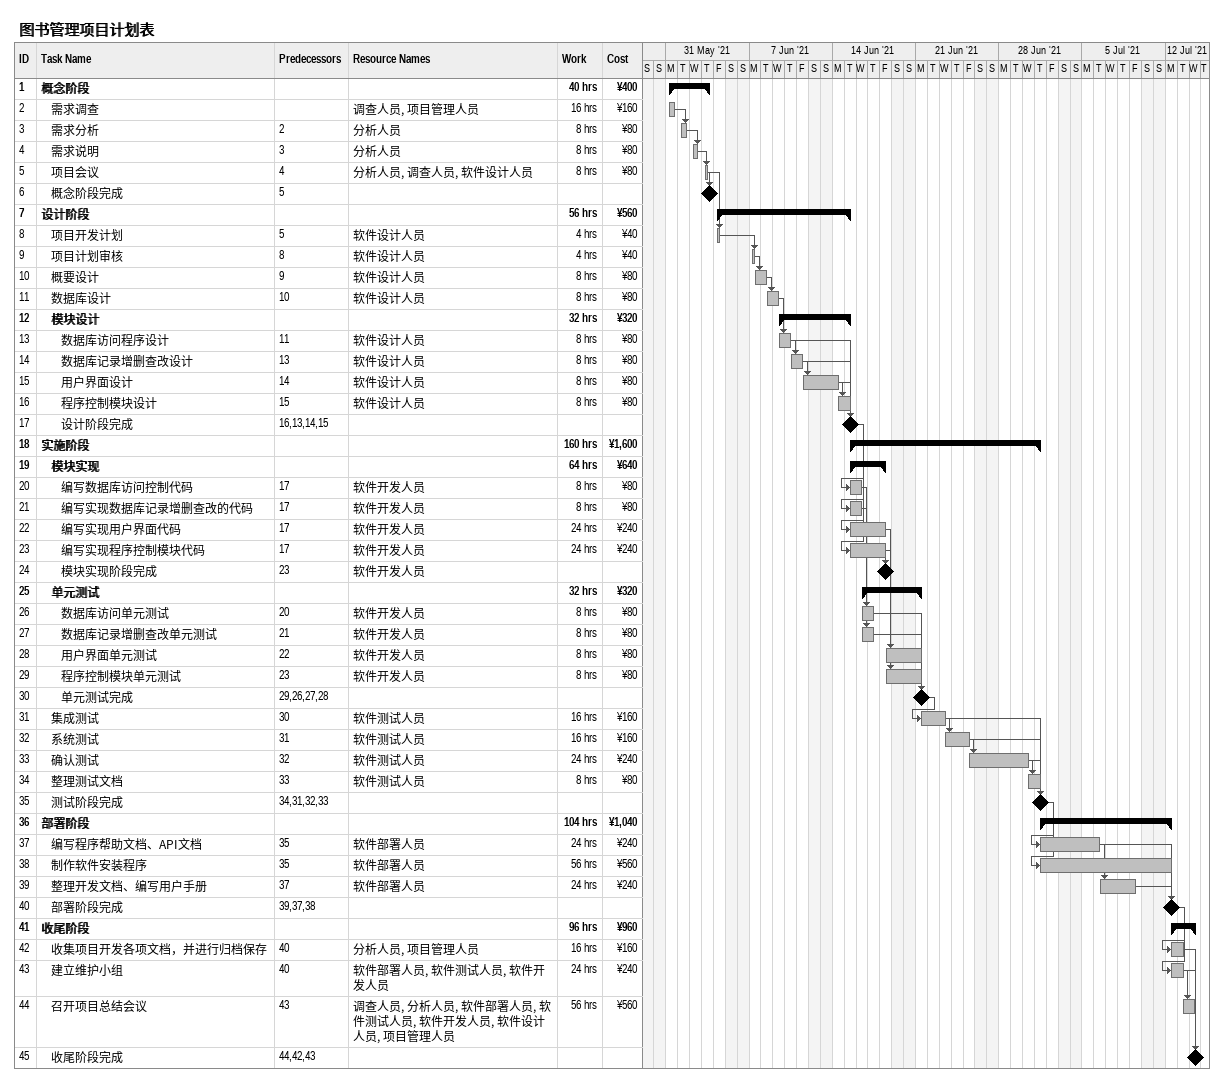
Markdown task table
图书管理项目计划表

| ID | Level | Task | Start | Finish | Predecessors | Resources | Work (h) | Cost (¥) |
|---|---|---|---|---|---|---|---|---|
| 1 | 1 | **概念阶段** | 2021-05-31 | 2021-06-03 |  |  | 40 | 400 |
| 2 | 2 | 需求调查 | 2021-05-31 | 2021-05-31 |  | 调查人员, 项目管理人员 | 16 | 160 |
| 3 | 2 | 需求分析 | 2021-06-01 | 2021-06-01 | 2 | 分析人员 | 8 | 80 |
| 4 | 2 | 需求说明 | 2021-06-02 | 2021-06-02 | 3 | 分析人员 | 8 | 80 |
| 5 | 2 | 项目会议 | 2021-06-03 | 2021-06-03 | 4 | 分析人员, 调查人员, 软件设计人员 | 8 | 80 |
| 6 | 2 | 概念阶段完成 (milestone) | 2021-06-03 | 2021-06-03 | 5 |  |  |  |
| 7 | 1 | **设计阶段** | 2021-06-04 | 2021-06-15 |  |  | 56 | 560 |
| 8 | 2 | 项目开发计划 | 2021-06-04 | 2021-06-04 | 5 | 软件设计人员 | 4 | 40 |
| 9 | 2 | 项目计划审核 | 2021-06-07 | 2021-06-07 | 8 | 软件设计人员 | 4 | 40 |
| 10 | 2 | 概要设计 | 2021-06-07 | 2021-06-08 | 9 | 软件设计人员 | 8 | 80 |
| 11 | 2 | 数据库设计 | 2021-06-08 | 2021-06-09 | 10 | 软件设计人员 | 8 | 80 |
| 12 | 2 | **模块设计** | 2021-06-09 | 2021-06-15 |  |  | 32 | 320 |
| 13 | 3 | 数据库访问程序设计 | 2021-06-09 | 2021-06-10 | 11 | 软件设计人员 | 8 | 80 |
| 14 | 3 | 数据库记录增删查改设计 | 2021-06-10 | 2021-06-11 | 13 | 软件设计人员 | 8 | 80 |
| 15 | 3 | 用户界面设计 | 2021-06-11 | 2021-06-14 | 14 | 软件设计人员 | 8 | 80 |
| 16 | 3 | 程序控制模块设计 | 2021-06-14 | 2021-06-15 | 15 | 软件设计人员 | 8 | 80 |
| 17 | 3 | 设计阶段完成 (milestone) | 2021-06-15 | 2021-06-15 | 16, 13, 14, 15 |  |  |  |
| 18 | 1 | **实施阶段** | 2021-06-15 | 2021-07-01 |  |  | 160 | 1600 |
| 19 | 2 | **模块实现** | 2021-06-15 | 2021-06-18 |  |  | 64 | 640 |
| 20 | 3 | 编写数据库访问控制代码 | 2021-06-15 | 2021-06-16 | 17 | 软件开发人员 | 8 | 80 |
| 21 | 3 | 编写实现数据库记录增删查改的代码 | 2021-06-15 | 2021-06-16 | 17 | 软件开发人员 | 8 | 80 |
| 22 | 3 | 编写实现用户界面代码 | 2021-06-15 | 2021-06-18 | 17 | 软件开发人员 | 24 | 240 |
| 23 | 3 | 编写实现程序控制模块代码 | 2021-06-15 | 2021-06-18 | 17 | 软件开发人员 | 24 | 240 |
| 24 | 3 | 模块实现阶段完成 (milestone) | 2021-06-18 | 2021-06-18 | 23 | 软件开发人员 |  |  |
| 25 | 2 | **单元测试** | 2021-06-16 | 2021-06-21 |  |  | 32 | 320 |
| 26 | 3 | 数据库访问单元测试 | 2021-06-16 | 2021-06-17 | 20 | 软件开发人员 | 8 | 80 |
| 27 | 3 | 数据库记录增删查改单元测试 | 2021-06-16 | 2021-06-17 | 21 | 软件开发人员 | 8 | 80 |
| 28 | 3 | 用户界面单元测试 | 2021-06-18 | 2021-06-21 | 22 | 软件开发人员 | 8 | 80 |
| 29 | 3 | 程序控制模块单元测试 | 2021-06-18 | 2021-06-21 | 23 | 软件开发人员 | 8 | 80 |
| 30 | 3 | 单元测试完成 (milestone) | 2021-06-21 | 2021-06-21 | 29, 26, 27, 28 |  |  |  |
| 31 | 2 | 集成测试 | 2021-06-21 | 2021-06-23 | 30 | 软件测试人员 | 16 | 160 |
| 32 | 2 | 系统测试 | 2021-06-23 | 2021-06-25 | 31 | 软件测试人员 | 16 | 160 |
| 33 | 2 | 确认测试 | 2021-06-25 | 2021-06-30 | 32 | 软件测试人员 | 24 | 240 |
| 34 | 2 | 整理测试文档 | 2021-06-30 | 2021-07-01 | 33 | 软件测试人员 | 8 | 80 |
| 35 | 2 | 测试阶段完成 (milestone) | 2021-07-01 | 2021-07-01 | 34, 31, 32, 33 |  |  |  |
| 36 | 1 | **部署阶段** | 2021-07-01 | 2021-07-12 |  |  | 104 | 1040 |
| 37 | 2 | 编写程序帮助文档、API文档 | 2021-07-01 | 2021-07-06 | 35 | 软件部署人员 | 24 | 240 |
| 38 | 2 | 制作软件安装程序 | 2021-07-01 | 2021-07-12 | 35 | 软件部署人员 | 56 | 560 |
| 39 | 2 | 整理开发文档、编写用户手册 | 2021-07-06 | 2021-07-09 | 37 | 软件部署人员 | 24 | 240 |
| 40 | 2 | 部署阶段完成 (milestone) | 2021-07-12 | 2021-07-12 | 39, 37, 38 |  |  |  |
| 41 | 1 | **收尾阶段** | 2021-07-12 | 2021-07-14 |  |  | 96 | 960 |
| 42 | 2 | 收集项目开发各项文档，并进行归档保存 | 2021-07-12 | 2021-07-13 | 40 | 分析人员, 项目管理人员 | 16 | 160 |
| 43 | 2 | 建立维护小组 | 2021-07-12 | 2021-07-13 | 40 | 软件部署人员, 软件测试人员, 软件开发人员 | 24 | 240 |
| 44 | 2 | 召开项目总结会议 | 2021-07-13 | 2021-07-14 | 43 | 调查人员, 分析人员, 软件部署人员, 软件测试人员, 软件开发人员, 软件设计人员, 项目管理人员 | 56 | 560 |
| 45 | 2 | 收尾阶段完成 (milestone) | 2021-07-14 | 2021-07-14 | 44, 42, 43 |  |  |  |
